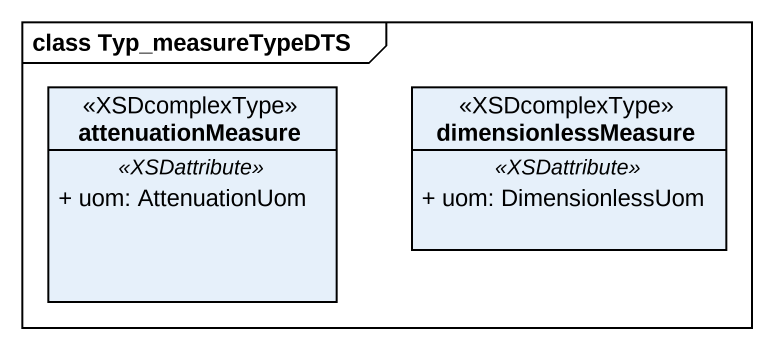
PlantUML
@startuml
mainframe class Typ_measureTypeDTS
hide circle
hide empty members
skinparam classAttributeIconSize 0
class attenuationMeasure <<XSDcomplexType>> {
  .. <<XSDattribute>> ..
  + uom: AttenuationUom
}
class dimensionlessMeasure <<XSDcomplexType>> {
  .. <<XSDattribute>> ..
  + uom: DimensionlessUom
}
@enduml
